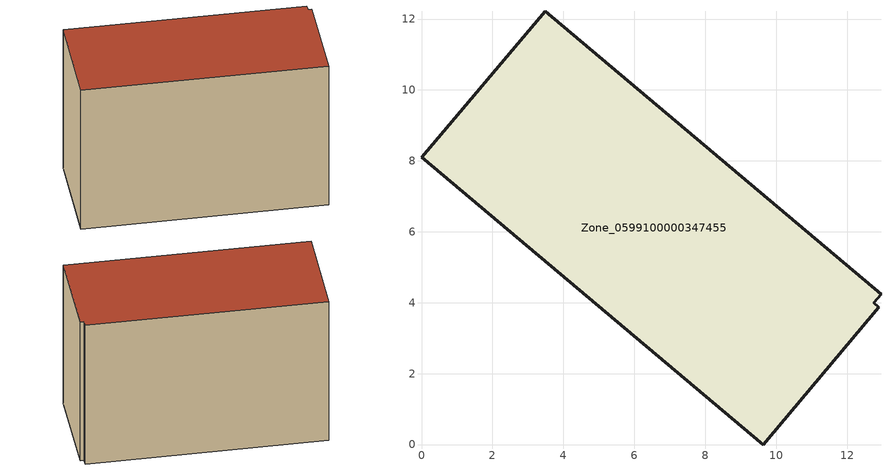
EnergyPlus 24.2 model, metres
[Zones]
Zone_0599100000347455
 floor ground (C_G): 0,8.1 3.49,12.21 12.96,4.25 12.75,4 12.89,3.87 9.63,0 z0.22
 wall outside (C_F): 3.49,12.21 0,8.1 9.63,0 12.89,3.87 12.75,4 12.96,4.25 3.49,12.21 z0.22:8.67
 roof outside (C_R): 9.63,0 12.89,3.87 12.75,4 12.96,4.25 3.49,12.21 0,8.1 z8.67
[BUILDING]
Pand.0599100000347455: North Axis=0; Terrain=City; Loads Convergence Tolerance Value=0.04; Temperature Convergence Tolerance Value=0.4; Solar Distribution=FullExterior; Maximum Number of Warmup Days=25; Minimum Number of Warmup Days=1
[Site:Location]
Rotterdam.The.Hague.AP_ZH_NLD Design_Conditions: Latitude=51.96; Longitude=4.45; Time Zone=1; Elevation=-4.5
[SITE:GROUNDTEMPERATURE:BUILDINGSURFACE]
18, 18, 18, 18, 18, 18, 18, 18, 18, 18, 18, 18
[MATERIAL] Thermal Absorptance=0.9; Solar Absorptance=0.7; Visible Absorptance=0.7
Name | Roughness | Thickness | Conductivity | Density | Specific Heat
G.TI.1992-2005 | MediumSmooth | 0.15 | 0.06 | 540 | 1210
F.TI.1992-2005 | Rough | 0.3 | 0.12 | 1920 | 840
R.TI.1992-2005 | MediumRough | 0.2 | 0.08 | 1500 | 1000
[CONSTRUCTION]
C_G: G.TI.1992-2005
C_F: F.TI.1992-2005
C_R: R.TI.1992-2005
[ZONE]
Zone_0599100000347455: Type=1; Multiplier=1; Ceiling Height=Autocalculate; Volume=Autocalculate; Floor Area=autocalculate; Part of Total Floor Area=Yes
[ZONEINFILTRATION:DESIGNFLOWRATE]
Infil_Zone_0599100000347455: Zone or ZoneList or Space or SpaceList=Zone_0599100000347455; Schedule=AlwaysOn; Design Flow Rate Calculation Method=Flow/Area; Flow Rate per Floor Area=0.0015; Constant Term Coefficient=1; Temperature Term Coefficient=0; Velocity Term Coefficient=0; Velocity Squared Term Coefficient=0
[HVACTEMPLATE:ZONE:IDEALLOADSAIRSYSTEM]
Zone_0599100000347455: Maximum Heating Supply Air Temperature=50; Minimum Cooling Supply Air Temperature=13; Maximum Heating Supply Air Humidity Ratio=0.0156; Minimum Cooling Supply Air Humidity Ratio=0.0077; Heating Limit=NoLimit; Cooling Limit=NoLimit; Dehumidification Control Type=ConstantSensibleHeatRatio; Cooling Sensible Heat Ratio=0.7; Dehumidification Setpoint=60; Humidification Control Type=None; Humidification Setpoint=30; Outdoor Air Method=None; Outdoor Air Flow Rate per Person=0.00944; Outdoor Air Flow Rate per Zone Floor Area=0; Outdoor Air Flow Rate per Zone=0; Demand Controlled Ventilation Type=None; Outdoor Air Economizer Type=NoEconomizer; Heat Recovery Type=None; Sensible Heat Recovery Effectiveness=0.7; Latent Heat Recovery Effectiveness=0.65
[ZONECONTROL:THERMOSTAT]
ThermostatControl_Zone_0599100000347455: Zone or ZoneList=Zone_0599100000347455; Control Type Schedule=DualSetpointControlType; Control 1=Thermostat_Zone_0599100000347455; Temperature Difference Between Cutout And Setpoint=0
[THERMOSTATSETPOINT:DUALSETPOINT]
Thermostat_Zone_0599100000347455: Heating Setpoint Temperature Schedule=HeatingSetpoint_Zone_0599100000347455; Cooling Setpoint Temperature Schedule=CoolingSetpoint_Zone_0599100000347455
[SCHEDULE:COMPACT]
HeatingSetpoint_Zone_0599100000347455: Through: 12/31, For: AllDays, Until: 24:00, 21
CoolingSetpoint_Zone_0599100000347455: Through: 12/31, For: AllDays, Until: 24:00, 24
DualSetpointControlType: Through: 12/31, For: AllDays, Until: 24:00, 4
AlwaysOn: Through: 12/31, For: AllDays, Until: 24:00, 1
